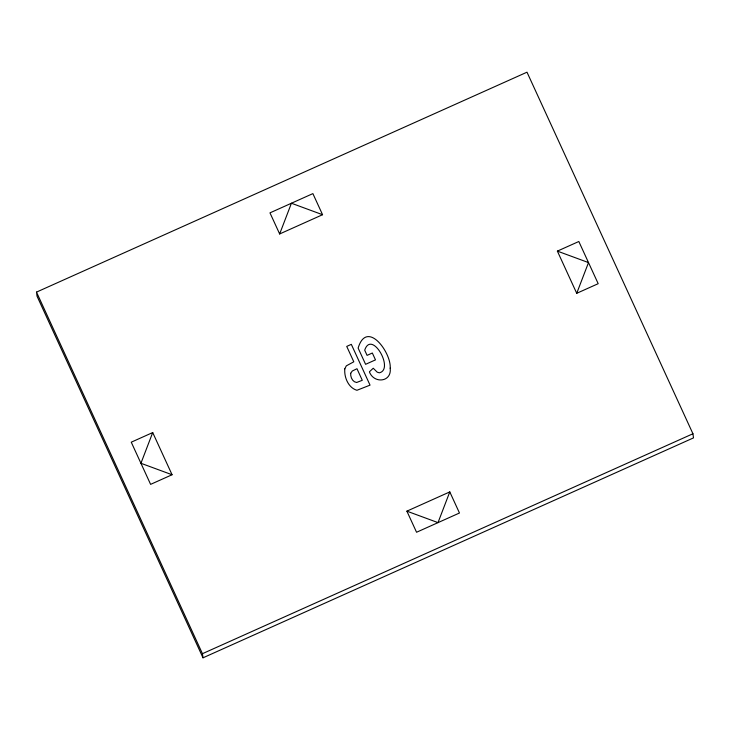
<?xml version="1.0" encoding="UTF-8"?>
<svg xmlns="http://www.w3.org/2000/svg" width="730" height="730" viewBox="0 0 730 730"><rect width="100%" height="100%" fill="white"/><g stroke="black" fill="none" stroke-linecap="round" stroke-linejoin="round"><path stroke-width="1.09" d="M152.707 432.562L140.936 463.276L172.07 474.746L152.707 432.562L131.254 442.188L150.608 484.364L172.07 474.746M279.654 233.956L291.425 203.241L322.569 214.711L312.887 193.614L269.972 212.859L279.654 233.956L322.569 214.711M449.789 491.911L438.009 522.625L406.875 511.155L416.556 532.252L459.471 513.008L449.789 491.911L406.875 511.155M576.727 293.305L588.508 262.59L557.373 251.12L576.727 293.305L598.189 283.687L578.826 241.502L557.373 251.12M36.5 292.109L526.996 72.188L692.943 433.757L693.5 437.89L203.004 657.812L37.057 296.243L36.5 292.109L202.447 653.688L203.004 657.812M202.447 653.688L692.943 433.757M390.194 368.148C391.983 382.274 373.87 383.989 369.389 371.816L373.24 368.239L377.227 372.172L379.317 372.811C394.638 369.49 371.643 329.321 364.699 350.19L367.071 355.373L372.337 353.01L375.485 359.881L365.593 364.325L358.129 348.073C366.944 318.891 391.462 352.791 390.194 368.148M350.683 373.304C350.363 377.045 352.508 382.064 356.632 382.493L362.281 380.303L356.97 368.723L352.271 371.023L350.683 373.304M344.806 368.86C344.012 377.164 348.347 387.84 356.934 390.285L370.037 385.139L351.322 344.35L346.732 346.412L353.795 361.797L346.303 365.858L344.806 368.86"/></g></svg>
